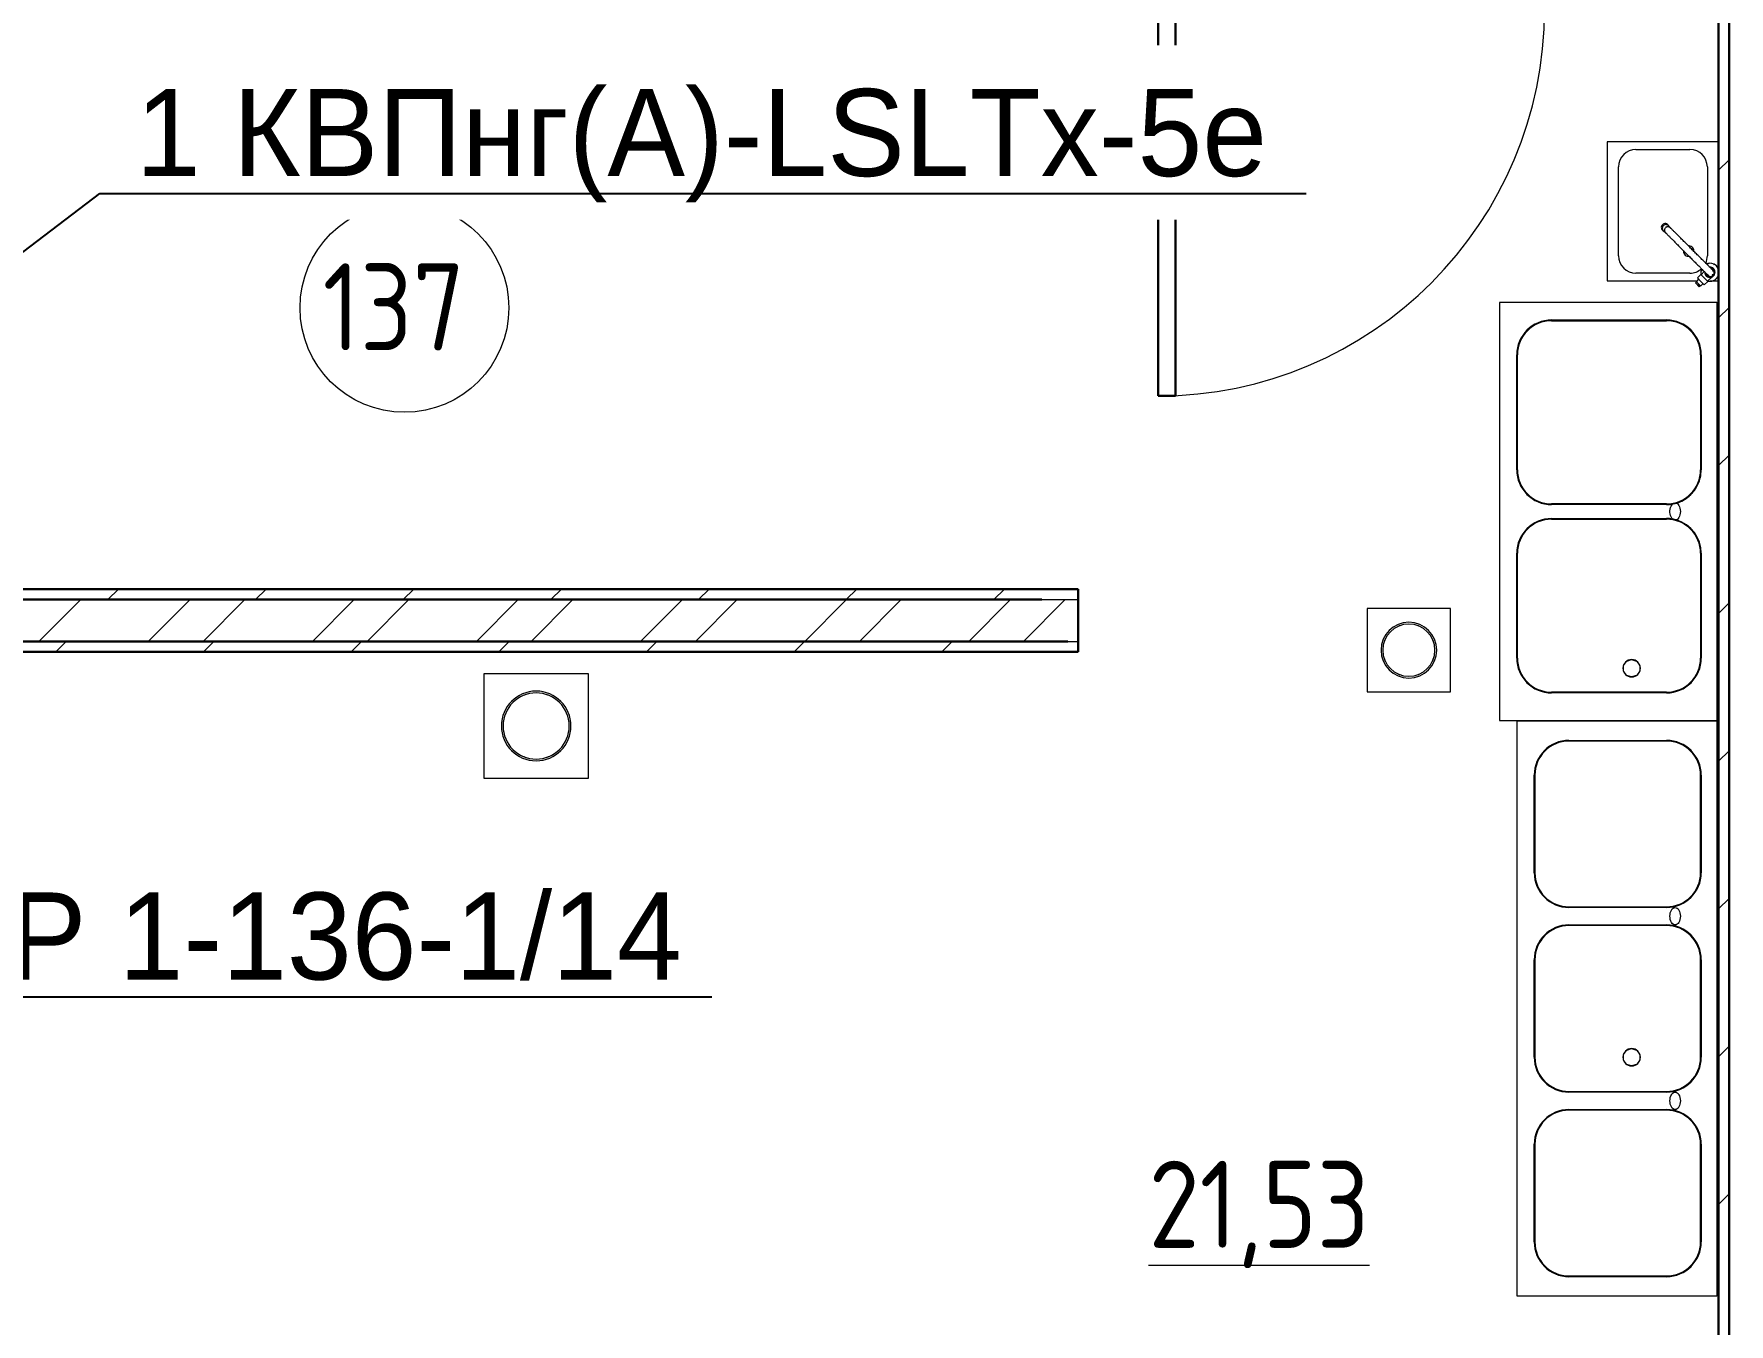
# Model space of a CAD drawing. Header units: millimetres. Extents: x -695119 to 412940, y -249585 to 622758.
# Drawn here: x 32327 to 37197, y 96785 to 100490 of the extents above; entities that cross this region are included whole.
import ezdxf
from ezdxf import colors
from ezdxf.entities.mleader import LeaderData, LeaderLine
from ezdxf.math import Vec2, Vec3

# ---------------------------------------------------------------- set-up
doc = ezdxf.new("R2010")
doc.units = ezdxf.units.MM
for name, color, linetype, lineweight in [('Двери', 8, 'Continuous', 9), ('Марки помещений', 8, 'Continuous', 20), ('Обобщенные модели', 8, 'Continuous', 18), ('Сантехника', 252, 'Continuous', 18), ('Стены наружные', 252, 'Continuous', 18), ('Стены штриховка', 7, 'Continuous', 9), ('ТХ Текст', 251, 'Continuous', 0)]:
    doc.layers.add(name, color=color, linetype=linetype, lineweight=lineweight)
doc.styles.add('GOST Common_3', font='', dxfattribs={"height": 3.5})
doc.styles.add('Mipgost_5', font='', dxfattribs={"height": 250})
doc.styles.get('GOST Common_3').set_extended_font_data('GOST type B')
doc.styles.get('Mipgost_5').set_extended_font_data('Mipgost')

# ---------------------------------------------------------------- blocks, each defined once
blk = doc.blocks.new('1 этаж')
at = {"layer": 'Двери', "color": 251, "lineweight": 30, "true_color": 0x636466}
for p, q in [((-9392.8, 19383.3), (-9392.8, 18273.3)), ((-9342.8, 18273.3), (-9342.8, 19383.3)), ((-9392.8, 18273.3), (-9342.8, 18273.3))]:
    blk.add_line(p, q, dxfattribs=at)
at = {"layer": 'Двери', "color": 251, "true_color": 0x636466}
blk.add_arc((-9392.8, 19383.3), 1110, 270, 0, dxfattribs=at)
at = {"layer": 'Марки помещений', "color": 251, "true_color": 0x636466}
blk.add_circle((-11558.4, 18526.3), 300, dxfattribs=at)
at = {"layer": 'Обобщенные модели', "color": 251, "lineweight": 9, "true_color": 0x636466}
for p, q in [((-8056.6, 17483.9), (-8056.6, 17498.6)), ((-8056.2, 17499.5), (-8047.9, 17510.9)), ((-8046.9, 17511.7), (-8032.8, 17516.3)), ((-8032.8, 17516.3), (-8018.7, 17511.7)), ((-8017.7, 17510.9), (-8009.4, 17499.5)), ((-8009, 17498.6), (-8009, 17483.9)), ((-8047.9, 17471.6), (-8056.2, 17483.1)), ((-8032.8, 17466.3), (-8046.9, 17470.9)), ((-8018.7, 17470.9), (-8032.8, 17466.3)), ((-8009.4, 17483.1), (-8017.7, 17471.6)), ((-8056.6, 16366.9), (-8056.6, 16381.6)), ((-8056.2, 16382.5), (-8047.9, 16393.9)), ((-8047.9, 16354.6), (-8056.2, 16366.1)), ((-8046.9, 16394.7), (-8032.8, 16399.3)), ((-8032.8, 16399.3), (-8018.7, 16394.7)), ((-8017.7, 16393.9), (-8009.4, 16382.5)), ((-8009.4, 16366.1), (-8017.7, 16354.6)), ((-8009, 16381.6), (-8009, 16366.9)), ((-8032.8, 16349.3), (-8046.9, 16353.9)), ((-8018.7, 16353.9), (-8032.8, 16349.3))]:
    blk.add_line(p, q, dxfattribs=at)
for start, end in [(98.0255, 105), (98.0255, 105), (98.0255, 105), (165, 171.9745), (165, 171.9745), (165, 171.9745), (278.0255, 285), (278.0255, 285), (278.0255, 285), (60, 65.3352), (60, 65.3352), (60, 65.3352), (311.1897, 318.8103), (311.1897, 318.8103), (311.1897, 318.8103), (24.6648, 30), (24.6648, 30), (24.6648, 30), (345, 351.9745), (345, 351.9745), (345, 351.9745)]:
    blk.add_arc((-7807.8, 18628.3), 25, start, end, dxfattribs=at)
at = {"layer": 'Сантехника', "color": 251, "true_color": 0x636466}
for p, q in [((-7782.8, 19003.3), (-8102.8, 19003.3)), ((-8102.8, 19003.3), (-8102.8, 18603.3)), ((-8020.3, 18980.8), (-7865.3, 18980.8)), ((-8070.3, 18675.8), (-8070.3, 18930.8)), ((-7815.3, 18930.8), (-7815.3, 18675.8)), ((-7927.4, 18763.2), (-7929.2, 18765.1)), ((-7921.8, 18756.4), (-7927.9, 18762.5)), ((-7944.6, 18749.7), (-7942.8, 18747.8)), ((-7942, 18748.4), (-7935.9, 18742.2)), ((-7865.3, 18625.8), (-8020.3, 18625.8)), ((-7840.3, 18608.5), (-7847.4, 18601.3)), ((-7833.9, 18621.9), (-7843.8, 18612)), ((-7833.9, 18602.1), (-7843.8, 18612)), ((-7824, 18612), (-7833.9, 18621.9)), ((-7824, 18630.4), (-7833.2, 18621.2)), ((-7814.1, 18602.1), (-7824, 18612)), ((-7814.8, 18602.8), (-7801.9, 18615.7)), ((-8102.8, 18603.3), (-7843.8, 18603.3)), ((-7849.7, 18597.7), (-7848.8, 18598.6)), ((-7838.4, 18586.4), (-7849.7, 18597.7)), ((-7849, 18598.4), (-7846.7, 18600.7)), ((-7849, 18598.4), (-7837.7, 18587.1)), ((-7846.6, 18600.5), (-7847.4, 18601.3)), ((-7846.7, 18600.7), (-7835.4, 18589.3)), ((-7837.5, 18587.3), (-7838.4, 18586.4)), ((-7835.4, 18589.3), (-7837.7, 18587.1)), ((-7834.7, 18588.7), (-7835.6, 18589.5)), ((-7834.7, 18588.7), (-7827.6, 18595.8)), ((-7824, 18592.2), (-7833.9, 18602.1)), ((-7824, 18592.2), (-7814.1, 18602.1)), ((-7807.3, 18603.3), (-7782.8, 18603.3)), ((-8412.8, 18541.3), (-8412.8, 17341.3)), ((-7787.8, 18541.3), (-8412.8, 18541.3)), ((-7787.8, 18541.3), (-7787.8, 17341.3)), ((-7787.8, 18541.3), (-7782.8, 18541.3)), ((-8262.8, 18491.3), (-7932.8, 18491.3)), ((-8262.8, 18489.3), (-7932.8, 18489.3)), ((-8362.8, 18061.3), (-8362.8, 18391.3)), ((-8360.8, 18061.3), (-8360.8, 18391.3)), ((-7834.8, 18391.3), (-7834.8, 18061.3)), ((-7832.8, 18391.3), (-7832.8, 18061.3)), ((-7932.8, 17963.3), (-8262.8, 17963.3)), ((-7932.8, 17961.3), (-8262.8, 17961.3)), ((-8262.8, 17921.3), (-7932.8, 17921.3)), ((-8262.8, 17919.3), (-7932.8, 17919.3)), ((-8362.8, 17520.6), (-8362.8, 17821.3)), ((-8360.8, 17520.6), (-8360.8, 17821.3)), ((-7834.8, 17821.3), (-7834.8, 17520.6)), ((-7832.8, 17821.3), (-7832.8, 17520.6)), ((-8552.8, 17663.3), (-8792.8, 17663.3)), ((-8792.8, 17663.3), (-8792.8, 17423.3)), ((-8552.8, 17423.3), (-8552.8, 17663.3)), ((-11330, 17475.6), (-11330, 17175.6)), ((-11030, 17475.6), (-11330, 17475.6)), ((-11030, 17175.6), (-11030, 17475.6)), ((-8792.8, 17423.3), (-8552.8, 17423.3)), ((-7932.8, 17422.6), (-8262.8, 17422.6)), ((-7932.8, 17420.6), (-8262.8, 17420.6)), ((-8412.8, 17341.3), (-7787.8, 17341.3)), ((-8362.8, 17339.3), (-8362.8, 15689.3)), ((-7787.8, 17339.3), (-8362.8, 17339.3)), ((-7782.8, 17341.3), (-7787.8, 17341.3)), ((-7787.8, 17339.3), (-7787.8, 15689.3)), ((-7787.8, 17339.3), (-7782.8, 17339.3)), ((-8212.8, 17284.3), (-7932.8, 17284.3)), ((-7932.8, 17282.3), (-8212.8, 17282.3)), ((-11330, 17175.6), (-11030, 17175.6)), ((-8312.8, 16904.3), (-8312.8, 17184.3)), ((-8310.8, 17184.3), (-8310.8, 16904.3)), ((-7834.8, 16904.3), (-7834.8, 17184.3)), ((-7832.8, 17184.3), (-7832.8, 16904.3)), ((-8212.8, 16806.3), (-7932.8, 16806.3)), ((-7932.8, 16804.3), (-8212.8, 16804.3)), ((-8212.8, 16754.3), (-7932.8, 16754.3)), ((-7932.8, 16752.3), (-8212.8, 16752.3)), ((-8312.8, 16374.3), (-8312.8, 16654.3)), ((-8310.8, 16654.3), (-8310.8, 16374.3)), ((-7834.8, 16374.3), (-7834.8, 16654.3)), ((-7832.8, 16654.3), (-7832.8, 16374.3)), ((-8212.8, 16276.3), (-7932.8, 16276.3)), ((-7932.8, 16274.3), (-8212.8, 16274.3)), ((-8212.8, 16224.3), (-7932.8, 16224.3)), ((-7932.8, 16222.3), (-8212.8, 16222.3)), ((-8312.8, 15844.3), (-8312.8, 16124.3)), ((-8310.8, 16124.3), (-8310.8, 15844.3)), ((-7834.8, 15844.3), (-7834.8, 16124.3)), ((-7832.8, 16124.3), (-7832.8, 15844.3)), ((-8212.8, 15746.3), (-7932.8, 15746.3)), ((-7932.8, 15744.3), (-8212.8, 15744.3)), ((-8362.8, 15689.3), (-7787.8, 15689.3)), ((-7782.8, 15689.3), (-7787.8, 15689.3))]:
    blk.add_line(p, q, dxfattribs=at)
at = {"layer": 'Сантехника', "color": 251, "true_color": 0x636466, "flags": 128}
for points in [[(-7800.7, 18635.3), (-7800.8, 18635.4), (-7800.9, 18635.5), (-7801.2, 18635.8), (-7801.5, 18636.1), (-7801.9, 18636.5), (-7802.5, 18637.1), (-7803.1, 18637.7), (-7803.8, 18638.4), (-7804.6, 18639.2), (-7805.5, 18640.1), (-7806.5, 18641.1), (-7807.6, 18642.2), (-7808.8, 18643.4), (-7810, 18644.6), (-7811.4, 18646), (-7812.8, 18647.4), (-7814.3, 18648.9), (-7815.8, 18650.4), (-7817.5, 18652.1), (-7819.2, 18653.8), (-7821, 18655.6), (-7822.8, 18657.4), (-7824.7, 18659.3), (-7826.7, 18661.3), (-7828.7, 18663.3), (-7830.8, 18665.4), (-7832.9, 18667.5), (-7835.1, 18669.7), (-7837.3, 18671.9), (-7839.6, 18674.2), (-7841.8, 18676.4), (-7844.2, 18678.8), (-7846.5, 18681.1), (-7848.9, 18683.5), (-7851.3, 18685.9), (-7853.7, 18688.3), (-7856.1, 18690.7), (-7858.5, 18693.1), (-7861, 18695.6), (-7863.4, 18698), (-7865.8, 18700.4), (-7868.2, 18702.9), (-7870.7, 18705.3), (-7873.1, 18707.7), (-7875.4, 18710.1), (-7877.8, 18712.4), (-7880.1, 18714.7), (-7882.4, 18717), (-7884.7, 18719.3), (-7886.9, 18721.6), (-7889.1, 18723.7), (-7891.3, 18725.9), (-7893.4, 18728), (-7895.4, 18730), (-7897.4, 18732), (-7899.4, 18734), (-7901.3, 18735.9), (-7903.1, 18737.7), (-7904.8, 18739.4), (-7906.5, 18741.1), (-7908.1, 18742.7), (-7909.6, 18744.3), (-7911.1, 18745.7), (-7912.5, 18747.1), (-7913.8, 18748.4), (-7915, 18749.6), (-7916.1, 18750.7), (-7917.2, 18751.8), (-7918.1, 18752.7), (-7919, 18753.6), (-7919.7, 18754.4), (-7920.4, 18755), (-7921, 18755.6), (-7921.5, 18756.1), (-7921.8, 18756.4)], [(-7935.9, 18742.2), (-7935.5, 18741.8), (-7935, 18741.3), (-7934.4, 18740.7), (-7933.6, 18740), (-7932.8, 18739.2), (-7932, 18738.3), (-7931, 18737.3), (-7929.9, 18736.2), (-7928.7, 18735.1), (-7927.5, 18733.8), (-7926.2, 18732.5), (-7924.8, 18731.1), (-7923.3, 18729.6), (-7921.7, 18728.1), (-7920.1, 18726.4), (-7918.4, 18724.7), (-7916.6, 18722.9), (-7914.8, 18721.1), (-7912.9, 18719.2), (-7910.9, 18717.2), (-7908.9, 18715.2), (-7906.8, 18713.2), (-7904.7, 18711), (-7902.6, 18708.9), (-7900.4, 18706.7), (-7898.1, 18704.4), (-7895.8, 18702.1), (-7893.5, 18699.8), (-7891.2, 18697.5), (-7888.8, 18695.1), (-7886.4, 18692.7), (-7884, 18690.3), (-7881.6, 18687.9), (-7879.2, 18685.5), (-7876.7, 18683), (-7874.3, 18680.6), (-7871.9, 18678.2), (-7869.4, 18675.8), (-7867, 18673.3), (-7864.6, 18670.9), (-7862.2, 18668.5), (-7859.9, 18666.2), (-7857.5, 18663.8), (-7855.2, 18661.5), (-7852.9, 18659.3), (-7850.7, 18657), (-7848.5, 18654.8), (-7846.3, 18652.7), (-7844.2, 18650.6), (-7842.2, 18648.5), (-7840.2, 18646.5), (-7838.2, 18644.6), (-7836.3, 18642.7), (-7834.5, 18640.8), (-7832.8, 18639.1), (-7831.1, 18637.4), (-7829.5, 18635.8), (-7827.9, 18634.2), (-7826.4, 18632.8), (-7825.1, 18631.4), (-7823.7, 18630.1), (-7822.5, 18628.8), (-7821.4, 18627.7), (-7820.3, 18626.7), (-7819.4, 18625.7), (-7818.5, 18624.8), (-7817.7, 18624), (-7817, 18623.3), (-7816.4, 18622.8), (-7815.9, 18622.3), (-7815.5, 18621.8), (-7815.2, 18621.5), (-7815, 18621.3), (-7814.9, 18621.2), (-7814.9, 18621.2)], [(-7915.4, 17919.7), (-7917.7, 17922.5), (-7919.7, 17925.9), (-7921.2, 17929.9), (-7922.2, 17934.3), (-7922.7, 17938.9), (-7922.7, 17943.6), (-7922.2, 17948.2), (-7921.2, 17952.6), (-7919.7, 17956.6), (-7917.7, 17960), (-7915.4, 17962.8)], [(-7904.1, 17965.5), (-7901.4, 17963.9), (-7899, 17961.5), (-7896.9, 17958.4), (-7895.1, 17954.7), (-7893.9, 17950.5), (-7893.1, 17946), (-7892.8, 17941.3), (-7893.1, 17936.6), (-7893.9, 17932.1), (-7895.1, 17927.9), (-7896.9, 17924.2), (-7899, 17921), (-7901.4, 17918.6), (-7904.1, 17917.1)], [(-7907.8, 16754.3), (-7910.7, 16754.7), (-7913.5, 16756.2), (-7916.1, 16758.5), (-7918.4, 16761.6), (-7920.3, 16765.4), (-7921.7, 16769.7), (-7922.5, 16774.4), (-7922.8, 16779.3), (-7922.5, 16784.1), (-7921.7, 16788.8), (-7920.3, 16793.2), (-7918.4, 16796.9), (-7916.1, 16800.1), (-7913.5, 16802.4), (-7910.7, 16803.8), (-7907.8, 16804.3)], [(-7907.8, 16804.3), (-7904.9, 16803.8), (-7902.1, 16802.4), (-7899.5, 16800.1), (-7897.2, 16796.9), (-7895.3, 16793.2), (-7893.9, 16788.8), (-7893.1, 16784.1), (-7892.8, 16779.3), (-7893.1, 16774.4), (-7893.9, 16769.7), (-7895.3, 16765.4), (-7897.2, 16761.6), (-7899.5, 16758.5), (-7902.1, 16756.2), (-7904.9, 16754.7), (-7907.8, 16754.3)], [(-7907.8, 16224.3), (-7910.7, 16224.7), (-7913.5, 16226.2), (-7916.1, 16228.5), (-7918.4, 16231.6), (-7920.3, 16235.4), (-7921.7, 16239.7), (-7922.5, 16244.4), (-7922.8, 16249.3), (-7922.5, 16254.1), (-7921.7, 16258.8), (-7920.3, 16263.2), (-7918.4, 16266.9), (-7916.1, 16270.1), (-7913.5, 16272.4), (-7910.7, 16273.8), (-7907.8, 16274.3)], [(-7907.8, 16274.3), (-7904.9, 16273.8), (-7902.1, 16272.4), (-7899.5, 16270.1), (-7897.2, 16266.9), (-7895.3, 16263.2), (-7893.9, 16258.8), (-7893.1, 16254.1), (-7892.8, 16249.3), (-7893.1, 16244.4), (-7893.9, 16239.7), (-7895.3, 16235.4), (-7897.2, 16231.6), (-7899.5, 16228.5), (-7902.1, 16226.2), (-7904.9, 16224.7), (-7907.8, 16224.3)]]:
    blk.add_lwpolyline(points, dxfattribs=at)
at = {"layer": 'Сантехника', "color": 251, "true_color": 0x636466}
for centre, radius, start, end in [((-8020.3, 18930.8), 50, 90, 180), ((-7865.3, 18930.8), 50, 0, 90), ((-7868.7, 18689.1), 15, 0, 97.7177), ((-8020.3, 18675.8), 50, 180, 270), ((-7868.7, 18689.1), 15, 172.2804, 180), ((-7868.7, 18689.1), 15, 180, 277.3859), ((-7868.7, 18689.1), 15, 352.6148, 0), ((-7865.3, 18675.8), 50, 334.8556, 0), ((-7807.8, 18628.3), 26, 45, 111.9173), ((-7865.3, 18675.8), 50, 270, 311.8058), ((-7807.8, 18628.3), 26, 158.0827, 194.3766), ((-7807.8, 18628.3), 15, 180, 225), ((-7807.8, 18628.3), 12.5, 192.9283, 225), ((-7807.8, 18628.3), 15, 225, 45), ((-7807.8, 18628.3), 12.5, 225, 45), ((-7807.8, 18628.3), 10, 213.5196, 255), ((-7807.8, 18628.3), 26, 255.6234, 358.713), ((-7807.8, 18628.3), 15, 45, 90), ((-7807.8, 18628.3), 12.5, 45, 77.0717), ((-7807.8, 18628.3), 10, 300, 315), ((-7807.8, 18628.3), 10, 15, 56.4804), ((-7807.8, 18628.3), 10, 315, 330), ((-7807.8, 18628.3), 26, 12.5447, 45), ((-8262.8, 18391.3), 100, 90, 180), ((-8262.8, 18391.3), 98, 90, 180), ((-7932.8, 18391.3), 100, 0, 90), ((-7932.8, 18391.3), 98, 0, 90), ((-8262.8, 18061.3), 100, 180, 270), ((-8262.8, 18061.3), 98, 180, 270), ((-7932.8, 18061.3), 98, 270, 0), ((-7932.8, 18061.3), 100, 286.6954, 0), ((-7932.8, 18061.3), 100, 332.3085, 341.8484), ((-7932.8, 18061.3), 100, 346.2162, 0), ((-7932.8, 18061.3), 100, 270, 299.5135), ((-7932.8, 18061.3), 100, 302.4383, 313.3296), ((-7932.8, 18061.3), 100, 318.0756, 327.3254), ((-7932.8, 18061.3), 100, 270, 280.0002), ((-8262.8, 17821.3), 100, 90, 180), ((-8262.8, 17821.3), 98, 90, 180), ((-7932.8, 17821.3), 100, 79.9998, 90), ((-7932.8, 17821.3), 98, 0, 90), ((-7932.8, 17821.3), 100, 73.3046, 79.9998), ((-7932.8, 17821.3), 100, 0, 73.3046), ((-8672.8, 17543.3), 80, 0, 180), ((-8672.8, 17543.3), 75, 0, 180), ((-8672.8, 17543.3), 75, 109.9712, 115.0288), ((-8672.8, 17543.3), 75, 64.9712, 70.0288), ((-8672.8, 17543.3), 80, 180, 0), ((-8672.8, 17543.3), 75, 180, 0), ((-8672.8, 17543.3), 75, 154.9712, 160.0288), ((-8672.8, 17543.3), 75, 19.9712, 25.0288), ((-8672.8, 17543.3), 75, 199.9712, 205.0288), ((-8672.8, 17543.3), 75, 334.9712, 340.0288), ((-8262.8, 17520.6), 100, 180, 270), ((-8262.8, 17520.6), 98, 180, 270), ((-8032.8, 17491.3), 25, 90, 270), ((-8032.8, 17491.3), 25, 270, 90), ((-7932.8, 17520.6), 100, 270, 0), ((-7932.8, 17520.6), 98, 270, 0), ((-8672.8, 17543.3), 75, 244.9712, 250.0288), ((-8672.8, 17543.3), 75, 289.9712, 295.0288), ((-11180, 17325.6), 100, 90, 270), ((-11180, 17325.6), 95, 90, 270), ((-11180, 17325.6), 95, 126.6454, 132.023), ((-11180, 17325.6), 95, 107.977, 113.3546), ((-11180, 17325.6), 100, 270, 90), ((-11180, 17325.6), 95, 270, 90), ((-11180, 17325.6), 95, 66.6454, 72.023), ((-11180, 17325.6), 95, 47.977, 53.3546), ((-11180, 17325.6), 95, 167.977, 173.3546), ((-11180, 17325.6), 95, 6.6454, 12.023), ((-11180, 17325.6), 95, 186.6454, 192.023), ((-11180, 17325.6), 95, 347.977, 353.3546), ((-11180, 17325.6), 95, 227.977, 233.3546), ((-11180, 17325.6), 95, 306.6454, 312.023), ((-8212.8, 17184.3), 100, 90, 180), ((-8212.8, 17184.3), 98, 90, 180), ((-7932.8, 17184.3), 100, 0, 90), ((-7932.8, 17184.3), 98, 0, 90), ((-11180, 17325.6), 95, 246.6454, 252.023), ((-11180, 17325.6), 95, 287.977, 293.3546), ((-8212.8, 16904.3), 100, 180, 270), ((-8212.8, 16904.3), 98, 180, 270), ((-7932.8, 16904.3), 100, 270, 0), ((-7932.8, 16904.3), 98, 270, 0), ((-8212.8, 16654.3), 100, 90, 180), ((-7932.8, 16654.3), 100, 0, 90), ((-8212.8, 16654.3), 98, 90, 180), ((-7932.8, 16654.3), 98, 0, 90), ((-8212.8, 16374.3), 100, 180, 270), ((-8212.8, 16374.3), 98, 180, 270), ((-8032.8, 16374.3), 25, 90, 270), ((-8032.8, 16374.3), 25, 270, 90), ((-7932.8, 16374.3), 98, 270, 0), ((-7932.8, 16374.3), 100, 270, 0), ((-8212.8, 16124.3), 100, 90, 180), ((-8212.8, 16124.3), 98, 90, 180), ((-7932.8, 16124.3), 100, 0, 90), ((-7932.8, 16124.3), 98, 0, 90), ((-8212.8, 15844.3), 100, 180, 270), ((-8212.8, 15844.3), 98, 180, 270), ((-7932.8, 15844.3), 98, 270, 0), ((-7932.8, 15844.3), 100, 270, 0)]:
    blk.add_arc(centre, radius, start, end, dxfattribs=at)
for centre, major_axis, start_param, end_param in [((-7936.9, 18757.4), (-7.7, -7.7), 4.712389, 6.673869), ((-7935.1, 18755.5), (-7.7, -7.7), 5.513272, 6.680258), ((-7935, 18755.4), (-7.07, -7.07), 4.974188, 5.497787), ((-7935, 18755.4), (-7.07, -7.07), 5.517864, 6.477608), ((-7936.9, 18757.4), (-7.7, -7.7), 2.750806, 4.712389), ((-7935.1, 18755.5), (-7.7, -7.7), 4.712389, 4.975198), ((-7935, 18755.4), (-7.07, -7.07), 4.712389, 4.954111), ((-7935.1, 18755.5), (-7.7, -7.7), 4.449578, 4.712389), ((-7935, 18755.4), (-7.07, -7.07), 4.470667, 4.712389), ((-7935, 18755.4), (-7.07, -7.07), 3.926991, 4.45059), ((-7935.1, 18755.5), (-7.7, -7.7), 2.744374, 3.91149), ((-7935, 18755.4), (-7.07, -7.07), 2.94697, 3.906913)]:
    blk.add_ellipse(centre, major_axis=major_axis, ratio=0.971547, start_param=start_param, end_param=end_param, dxfattribs=at)
for points, knots in [([(-7935.8, 18756.2), (-7936.6, 18755.4), (-7938, 18753.5), (-7938.9, 18750.1), (-7938.6, 18746.6), (-7937.2, 18743.4), (-7935.1, 18741.4), (-7933.6, 18740.5), (-7933.1, 18740.3)], [-1, -1, -1, -1, -0.8888889, -0.7777778, -0.6666667, -0.5555556, -0.4444444, -0.3898544, -0.3898544, -0.3898544, -0.3898544]), ([(-7919.8, 18753.6), (-7920.1, 18754.1), (-7920.9, 18755.6), (-7923, 18757.6), (-7926.1, 18759.1), (-7929.6, 18759.4), (-7933, 18758.4), (-7935, 18757.1), (-7935.8, 18756.2)], [-0.6102501, -0.6102501, -0.6102501, -0.6102501, -0.5555556, -0.4444444, -0.3333333, -0.2222222, -0.1111111, 0, 0, 0, 0])]:
    blk.add_open_spline(points, degree=3, knots=knots, dxfattribs=at)
at = {"layer": 'Стены наружные', "color": 251, "lineweight": 30, "true_color": 0x636466}
for p, q in [((-7752.8, 15458.3), (-7752.8, 19533.3)), ((-7782.8, 19353.3), (-7782.8, 15488.3)), ((-9727, 17688.3), (-13452.8, 17688.3)), ((-9622.8, 17718.3), (-13422.8, 17718.3)), ((-9622.8, 17538.3), (-9622.8, 17718.3)), ((-13452.8, 17568.3), (-9652.8, 17568.3)), ((-13422.8, 17538.3), (-9622.8, 17538.3))]:
    blk.add_line(p, q, dxfattribs=at)
at = {"layer": 'Стены наружные', "color": 251, "linetype": 'Continuous', "lineweight": 9, "true_color": 0x636466}
for p, q in [((-7782.8, 18921.6), (-7752.8, 18951.6)), ((-7782.8, 18497.3), (-7752.8, 18527.3)), ((-7782.8, 18073.1), (-7752.8, 18103.1)), ((-12608.5, 17568.3), (-12488.5, 17688.3)), ((-12410.2, 17688.3), (-12380.2, 17718.3)), ((-12294.2, 17568.3), (-12174.2, 17688.3)), ((-12137.1, 17568.3), (-12017.1, 17688.3)), ((-11986, 17688.3), (-11956, 17718.3)), ((-11822.8, 17568.3), (-11702.8, 17688.3)), ((-11665.6, 17568.3), (-11545.6, 17688.3)), ((-11561.7, 17688.3), (-11531.7, 17718.3)), ((-11351.3, 17568.3), (-11231.3, 17688.3)), ((-11194.2, 17568.3), (-11074.2, 17688.3)), ((-11137.4, 17688.3), (-11107.4, 17718.3)), ((-10879.8, 17568.3), (-10759.8, 17688.3)), ((-10722.7, 17568.3), (-10602.7, 17688.3)), ((-10713.2, 17688.3), (-10683.2, 17718.3)), ((-10408.4, 17568.3), (-10288.4, 17688.3)), ((-10288.9, 17688.3), (-10258.9, 17718.3)), ((-10251.2, 17568.3), (-10131.2, 17688.3)), ((-9936.9, 17568.3), (-9816.9, 17688.3)), ((-9864.7, 17688.3), (-9834.7, 17718.3)), ((-9779.8, 17568.3), (-9659.8, 17688.3)), ((-7782.8, 17648.8), (-7752.8, 17678.8)), ((-12560.2, 17538.3), (-12530.2, 17568.3)), ((-12136, 17538.3), (-12106, 17568.3)), ((-11711.7, 17538.3), (-11681.7, 17568.3)), ((-11287.4, 17538.3), (-11257.4, 17568.3)), ((-10863.2, 17538.3), (-10833.2, 17568.3)), ((-10438.9, 17538.3), (-10408.9, 17568.3)), ((-10014.7, 17538.3), (-9984.7, 17568.3)), ((-7782.8, 17224.5), (-7752.8, 17254.5)), ((-7782.8, 16800.3), (-7752.8, 16830.3)), ((-7782.8, 16376), (-7752.8, 16406)), ((-7782.8, 15951.7), (-7752.8, 15981.7))]:
    blk.add_line(p, q, dxfattribs=at)
at = {"layer": 'Стены штриховка', "color": 251, "true_color": 0x636466}
for p, q in [((-9727, 17688.3), (-9622.8, 17688.3)), ((-9652.8, 17568.3), (-9622.8, 17568.3))]:
    blk.add_line(p, q, dxfattribs=at)
at = {"layer": 'Марки помещений', "color": 251, "true_color": 0x636466, "style": 'GOST Common_3', "width": 0.9}
for s, p in [('137', (-11793.3, 18404)), ('%%U21,53', (-9420.5, 15827))]:
    blk.add_text(s, height=250, dxfattribs=at).set_placement(p)
blk = doc.blocks.new('план Новый корпус (не печатать) 2$0$_Dot')
at = {"color": 251, "linetype": 'ByBlock', "lineweight": -2}
blk.add_line((-0.5, 0), (-1, 0), dxfattribs=at)
at = {"color": 251, "linetype": 'ByBlock', "const_width": 0.5}
blk.add_lwpolyline([(-0.25, 0, 1), (0.25, 0, 1)], format="xyb", close=True, dxfattribs=at)

msp = doc.modelspace()

# ---------------------------------------------------------------- block references
msp.add_blockref('1 этаж', (44950.089, 81176.937))

# ---------------------------------------------------------------- next in the draw order: leaders
at = {"layer": 'ТХ Текст', "color": 0, "ltscale": 100}
ml = msp.add_multileader_mtext('Standard', dxfattribs=at)
ml.set_content('\\A1;{\\C256;\\c0;1 \\A0;КВПнг(А)-LSLTx-5е}', color=251, style='Mipgost_5')
ml.set_leader_properties(color=(0, 0, 0))
ml.set_arrow_properties(name='план Новый корпус (не печатать) 2$0$_Dot')
ml.build(insert=Vec2(0, 0))
ml.multileader.update_dxf_attribs({"text_left_attachment_type": 6, "text_right_attachment_type": 6, "dogleg_length": 103.837, "arrow_head_size": 10})
ctx = ml.context
ctx.base_point, ctx.char_height, ctx.arrow_head_size, ctx.landing_gap_size, ctx.plane_origin = Vec3(32619.953, 100031.51), 250, 10, 0.09, Vec3(53181.391, 127534.111)
ctx.left_attachment, ctx.right_attachment = 6, 6
notes = []
notes.append((ctx, [(0, (1, 1, 0), (32516.116, 100031.51), (1, 0), 103.837, [(3, [(31815.037, 99498.464)], 0, [])])]))
ctx.mtext.insert, ctx.mtext.flow_direction = Vec3(32620.043, 100331.51), 5
ctx.mtext.has_bg_fill, ctx.mtext.bg_color, ctx.mtext.bg_scale_factor, ctx.mtext.bg_transparency, ctx.mtext.use_window_bg_color = 1, -1027028792, 1.5, 0, 1
at = {"layer": 'ТХ Текст', "ltscale": 100}
ml = msp.add_multileader_mtext('Standard', dxfattribs=at)
ml.set_content('{\\C256;\\c0;ИР 1-136-1/14}', color=251, style='Mipgost_5')
ml.set_leader_properties(color=(0, 0, 0))
ml.set_arrow_properties(name='план Новый корпус (не печатать) 2$0$_Dot')
ml.build(insert=Vec2(0, 0))
ml.multileader.update_dxf_attribs({"text_left_attachment_type": 6, "text_right_attachment_type": 6, "dogleg_length": 103.837, "arrow_head_size": 10})
ctx = ml.context
ctx.base_point, ctx.char_height, ctx.arrow_head_size, ctx.landing_gap_size, ctx.plane_origin = Vec3(32014.755, 97724.435), 250, 10, 0.09, Vec3(31465.787, 98586.232)
ctx.left_attachment, ctx.right_attachment = 6, 6
notes.append((ctx, [(0, (1, 1, 0), (31910.918, 97724.435), (1, 0), 103.837, [(0, [(29717.913, 99101.581)], 0, [])])]))
ctx.mtext.insert, ctx.mtext.flow_direction = Vec3(32014.845, 98024.435), 5
ctx.mtext.has_bg_fill, ctx.mtext.bg_color, ctx.mtext.bg_scale_factor, ctx.mtext.bg_transparency, ctx.mtext.use_window_bg_color = 1, -1027028792, 1.5, 0, 1
for ctx, leaders in notes:
    for number, flags, end, landing, length, lines in leaders:
        leader = LeaderData()
        leader.index, (leader.has_last_leader_line, leader.has_dogleg_vector, leader.attachment_direction) = number, flags
        leader.last_leader_point, leader.dogleg_vector, leader.dogleg_length = Vec3(end), Vec3(landing), length
        for number, points, colour, breaks in lines:
            line = LeaderLine()
            line.index, line.vertices, line.color, line.breaks = number, Vec3.list(points), colors.encode_raw_color(colour), breaks
            leader.lines.append(line)
        ctx.leaders.append(leader)

doc.saveas('drawing.dxf')
